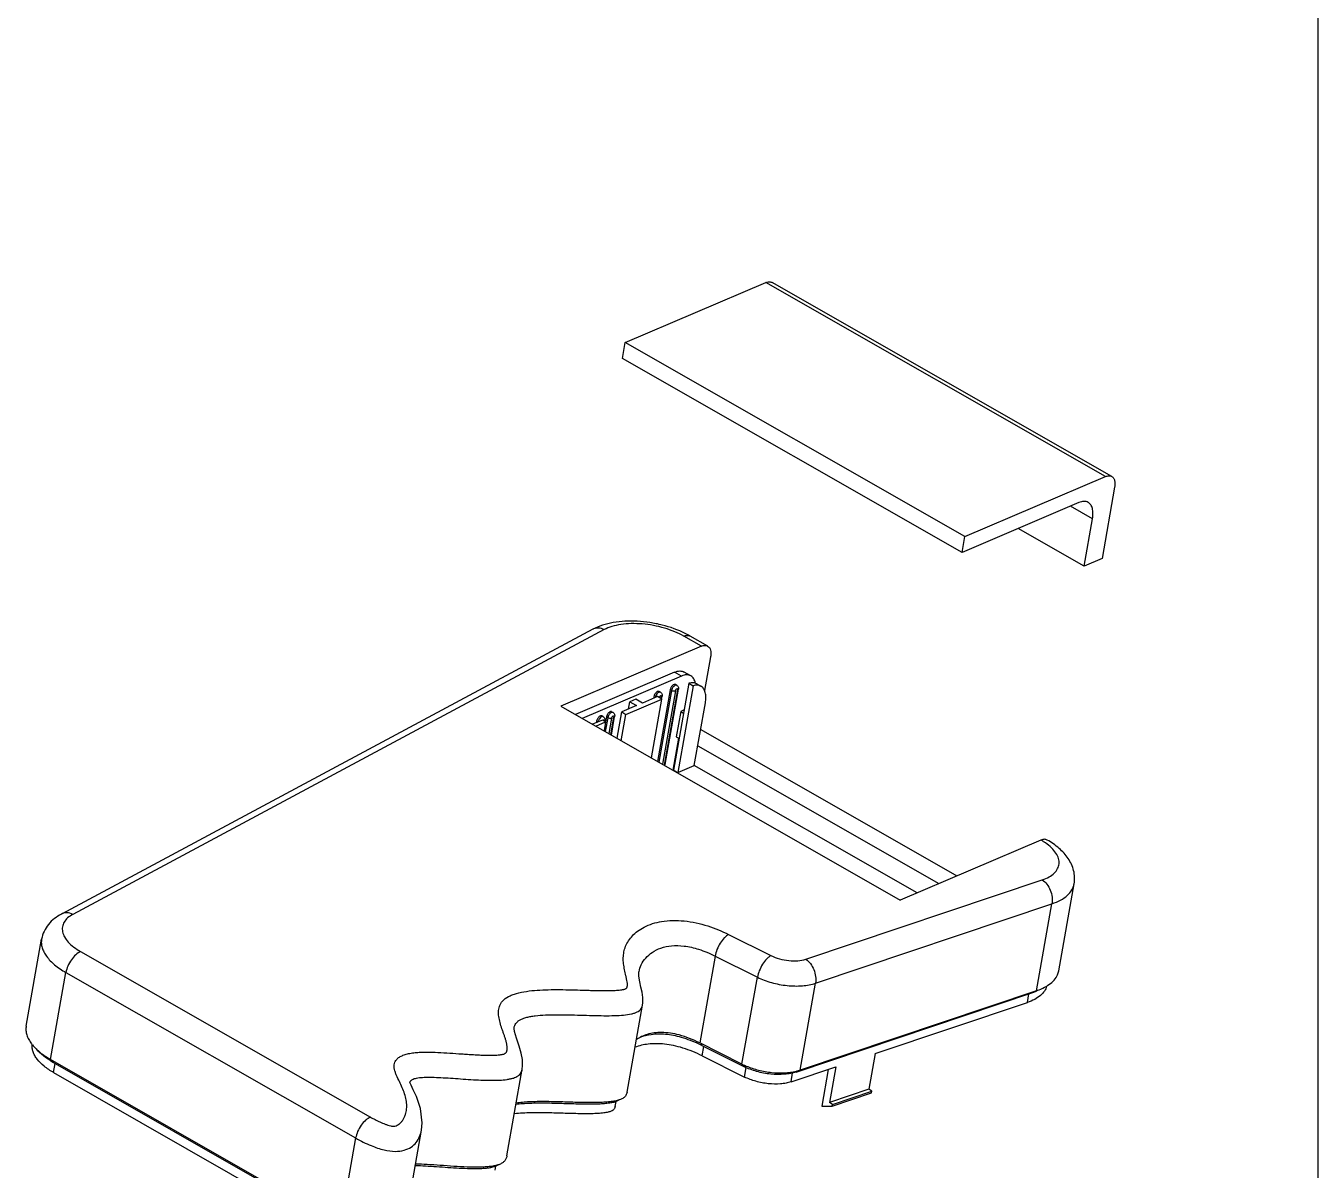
# Model space of a CAD drawing. Header units: millimetres. Extents: x 0 to 594, y 0 to 420.
# Drawn here: x 452.9 to 594, y 111.5 to 236.4 of the extents above; entities that cross this region are included whole.
import ezdxf

# ---------------------------------------------------------------- set-up
doc = ezdxf.new("R2010")
doc.units = ezdxf.units.MM
doc.header["$LTSCALE"] = 16.335
doc.layers.get('0').update_dxf_attribs({"linetype": 'CONTINUOUS'})

msp = doc.modelspace()

# ---------------------------------------------------------------- linework, layer by layer
at = {"color": 7, "linetype": 'Continuous'}
for p, q in [((594, 0), (594, 420)), ((518.363, 201.847), (533.718, 208.386)), ((570.786, 187.223), (533.718, 208.386)), ((571.472, 187.236), (534.403, 208.399)), ((518.057, 200.123), (518.363, 201.847)), ((555.432, 180.684), (518.363, 201.847)), ((555.125, 178.96), (518.057, 200.123)), ((555.432, 180.684), (570.786, 187.223)), ((571.787, 186.055), (570.409, 178.295)), ((567.867, 184.386), (555.125, 178.96)), ((569.368, 182.634), (566.969, 184.003)), ((568.449, 177.46), (569.368, 182.634)), ((555.125, 178.96), (555.432, 180.684)), ((568.449, 177.46), (561.252, 181.569)), ((570.409, 178.295), (568.449, 177.46)), ((514.82, 170.566), (456.813, 139.492)), ((516.071, 170.528), (458.064, 139.453)), ((526.675, 168.721), (524.764, 169.813)), ((527.361, 168.734), (525.45, 169.825)), ((526.675, 168.721), (511.321, 162.183)), ((527.676, 167.554), (527.022, 163.873)), ((523.756, 165.884), (512.92, 161.27)), ((524.497, 165.461), (513.661, 160.846)), ((524.497, 165.461), (523.756, 165.884)), ((525.525, 165.479), (524.784, 165.903)), ((523.265, 163.959), (521.879, 156.155)), ((523.413, 163.874), (522.028, 156.07)), ((522.209, 163.69), (522.061, 163.775)), ((523.832, 163.831), (522.415, 155.849)), ((522.639, 155.751), (524.093, 163.942)), ((522.712, 155.826), (524.166, 164.017)), ((523.413, 163.874), (523.265, 163.959)), ((525.313, 164.671), (523.629, 155.186)), ((523.988, 164.448), (523.84, 164.532)), ((525.776, 164.407), (524.092, 154.922)), ((525.313, 164.671), (525.776, 164.407)), ((526.164, 164.615), (526.627, 164.351)), ((519.608, 162.241), (517.974, 161.546)), ((518.437, 161.282), (522.357, 162.951)), ((518.725, 161.865), (518.867, 162.665)), ((519.52, 162.943), (518.867, 162.665)), ((518.867, 162.665), (519.608, 162.241)), ((520.261, 162.52), (519.52, 162.943)), ((521.895, 163.215), (520.261, 162.52)), ((521.218, 156.532), (522.357, 162.951)), ((521.487, 163.202), (521.456, 163.028)), ((521.635, 163.117), (521.487, 163.202)), ((522.357, 162.951), (521.895, 163.215)), ((522.281, 162.995), (522.315, 163.185)), ((522.334, 162.955), (522.388, 163.259)), ((525.901, 155.693), (527.114, 162.526)), ((511.321, 162.183), (548.389, 141.02)), ((515.963, 161.03), (515.815, 161.115)), ((516.453, 160.91), (516.186, 159.405)), ((516.305, 160.995), (516.211, 160.463)), ((516.453, 160.91), (516.305, 160.995)), ((516.872, 160.867), (516.573, 159.184)), ((516.792, 159.059), (517.133, 160.978)), ((516.847, 159.028), (517.206, 161.053)), ((517.028, 161.484), (516.88, 161.568)), ((517.465, 158.675), (517.974, 161.546)), ((517.927, 158.411), (518.437, 161.282)), ((517.974, 161.546), (518.437, 161.282)), ((524.416, 161.604), (523.926, 158.841)), ((524.797, 161.766), (524.416, 161.604)), ((524.416, 161.604), (524.736, 161.421)), ((515.884, 160.655), (514.802, 160.195)), ((515.143, 160), (516.225, 160.461)), ((515.24, 160.542), (515.209, 160.368)), ((515.388, 160.457), (515.24, 160.542)), ((516.225, 160.461), (515.884, 160.655)), ((516.225, 160.461), (516.051, 159.482)), ((516.126, 160.517), (516.141, 160.599)), ((526.598, 159.622), (554.571, 143.652)), ((523.578, 155.185), (524.2, 158.685)), ((523.926, 158.841), (524.246, 158.659)), ((526.283, 157.848), (552.611, 142.817)), ((522.609, 155.738), (522.639, 155.751)), ((523.629, 155.186), (523.598, 155.173)), ((523.629, 155.186), (524.092, 154.922)), ((524.092, 154.922), (525.901, 155.693)), ((550.229, 141.803), (525.901, 155.693)), ((563.744, 147.558), (548.389, 141.02)), ((538.073, 134.561), (563.885, 143.23)), ((565.682, 133.298), (567.366, 142.782)), ((539.13, 131.945), (564.942, 140.614)), ((563.258, 131.129), (564.942, 140.614)), ((529.652, 137.264), (534.269, 134.957)), ((452.97, 127.258), (454.654, 136.743)), ((458.916, 135.399), (490.55, 117.339)), ((528.173, 134.911), (526.489, 125.427)), ((528.173, 134.911), (532.79, 132.604)), ((455.619, 123.634), (457.303, 133.118)), ((457.303, 133.118), (488.937, 115.058)), ((519.865, 133.187), (519.868, 133.201)), ((531.107, 123.12), (532.79, 132.604)), ((537.446, 122.461), (539.13, 131.945)), ((537.029, 122.253), (562.841, 130.921)), ((563.258, 131.129), (537.446, 122.461)), ((545.631, 124.263), (562.27, 129.851)), ((562.27, 129.851), (562.436, 130.785)), ((562.841, 130.921), (562.853, 130.993)), ((518.563, 120.053), (520.247, 129.537)), ((506.223, 127.062), (506.223, 127.064)), ((531.107, 123.12), (526.489, 125.427)), ((526.706, 125.152), (526.733, 125.305)), ((526.706, 125.152), (531.323, 122.846)), ((526.769, 124.016), (526.949, 125.031)), ((545.631, 124.263), (544.942, 120.383)), ((487.253, 105.573), (455.619, 123.634)), ((455.869, 123.342), (455.894, 123.477)), ((455.869, 123.342), (487.504, 105.282)), ((455.967, 122.188), (456.144, 123.185)), ((526.769, 124.016), (531.387, 121.709)), ((531.323, 122.846), (531.353, 123.017)), ((531.387, 121.709), (531.57, 122.743)), ((536.458, 121.182), (541.337, 122.821)), ((541.337, 122.821), (540.649, 118.941)), ((455.967, 122.188), (487.601, 104.127)), ((505.44, 113.093), (507.123, 122.578)), ((536.458, 121.182), (536.632, 122.159)), ((537.029, 122.253), (537.049, 122.367)), ((540.528, 122.549), (539.814, 118.524)), ((544.942, 120.383), (540.649, 118.941)), ((540.959, 118.545), (545.252, 119.987)), ((540.989, 118.718), (545.282, 120.16)), ((545.282, 120.16), (544.942, 120.383)), ((545.252, 119.987), (545.282, 120.16)), ((517.273, 118.506), (517.368, 119.044)), ((539.814, 118.524), (540.959, 118.545)), ((540.989, 118.718), (540.649, 118.941)), ((540.959, 118.545), (540.989, 118.718)), ((494.446, 106.445), (496.13, 115.929)), ((488.937, 115.058), (487.253, 105.573)), ((504.147, 111.549), (504.225, 111.985))]:
    msp.add_line(p, q, dxfattribs=at)
for points in [[(520.246, 129.533), (520.281, 129.8), (520.277, 130.391), (520.195, 130.957), (520.073, 131.514), (519.942, 132.096), (519.849, 132.718), (519.865, 133.187)], [(507.123, 122.574), (507.164, 122.914), (507.143, 123.605), (507.008, 124.31), (506.781, 125.07), (506.477, 125.957), (506.265, 126.686), (506.221, 127.011), (506.223, 127.064)], [(496.13, 115.929), (496.209, 116.726), (496.019, 118.291), (495.57, 119.571), (495.231, 120.306), (494.988, 120.822), (494.862, 121.126), (494.844, 121.18)]]:
    msp.add_lwpolyline(points, dxfattribs=at)
for centre, radius, start, end in [((515.345, 169.586), 1.111, 114.06054, 118.18617), ((520.418, 161.006), 10.154, 60.29437, 63.68637), ((525.178, 169.35), 0.547, 60.27996, 68.76898), ((522.41, 162.999), 0.365, 152.62577, 161.36592), ((515.612, 160.694), 0.537, 349.87112, 356.12523), ((524.204, 156.341), 0.959, 234.31446, 237.617), ((562.13, 135.353), 4.344, 300.25886, 302.32921), ((456.987, 127.945), 4.312, 217.52954, 219.13785), ((519.931, 111.592), 15.158, 63.45345, 64.58154), ((460.459, 131.383), 9.258, 237.89505, 240.28598), ((534.461, 129.837), 7.508, 243.46415, 245.72278), ((534.712, 130.388), 8.114, 245.70423, 247.18143), ((495.339, 120.951), 0.525, 141.69177, 157.86523)]:
    msp.add_arc(centre, radius, start, end, dxfattribs=at)
for points, knots in [([(533.718, 208.386), (533.78, 208.413), (533.902, 208.454), (534.085, 208.48), (534.255, 208.464), (534.357, 208.425), (534.403, 208.399)], [0, 0, 0, 0, 0.2855023, 0.5429892, 0.7778214, 1, 1, 1, 1]), ([(570.786, 187.223), (570.848, 187.25), (570.971, 187.291), (571.154, 187.317), (571.324, 187.301), (571.426, 187.262), (571.472, 187.236)], [0, 0, 0, 0, 0.2853835, 0.5429886, 0.7778542, 1, 1, 1, 1]), ([(571.472, 187.236), (571.508, 187.215), (571.578, 187.163), (571.665, 187.061), (571.734, 186.937), (571.803, 186.735), (571.835, 186.434), (571.81, 186.186), (571.787, 186.055)], [0, 0, 0, 0, 0.0979198, 0.1995473, 0.3080183, 0.4255276, 0.6916844, 1, 1, 1, 1]), ([(568.894, 184.405), (568.826, 184.444), (568.673, 184.503), (568.418, 184.527), (568.143, 184.488), (567.96, 184.425), (567.867, 184.386)], [0, 0, 0, 0, 0.2221458, 0.4570114, 0.7146165, 1, 1, 1, 1]), ([(569.368, 182.634), (569.402, 182.83), (569.44, 183.202), (569.392, 183.653), (569.288, 183.956), (569.185, 184.143), (569.055, 184.296), (568.95, 184.373), (568.894, 184.405)], [0, 0, 0, 0, 0.3083156, 0.5744724, 0.6919817, 0.8004527, 0.9020802, 1, 1, 1, 1]), ([(524.919, 170.107), (524.119, 170.503), (522.83, 170.96), (521.05, 171.319), (519.685, 171.461), (518.349, 171.466), (517.074, 171.331), (515.889, 171.048), (515.157, 170.747), (514.82, 170.566)], [0, 0, 0, 0, 0.2566982, 0.3897408, 0.522019, 0.6507322, 0.7736297, 0.8899761, 1, 1, 1, 1]), ([(516.071, 170.528), (515.881, 170.622), (515.574, 170.715), (515.167, 170.696), (514.979, 170.64), (514.892, 170.601)], [0, 0, 0, 0, 0.5224234, 0.7651526, 1, 1, 1, 1]), ([(524.764, 169.813), (524.442, 169.996), (523.748, 170.33), (522.633, 170.718), (521.442, 171), (520.227, 171.163), (519.038, 171.201), (517.923, 171.113), (516.931, 170.902), (516.333, 170.668), (516.071, 170.528)], [0, 0, 0, 0, 0.1233402, 0.2555566, 0.3925577, 0.5298888, 0.6630703, 0.787938, 0.9010181, 1, 1, 1, 1]), ([(524.764, 169.813), (524.868, 169.857), (525.072, 169.917), (525.287, 169.894), (525.376, 169.86)], [0, 0, 0, 0, 0.5412059, 1, 1, 1, 1]), ([(526.675, 168.721), (526.737, 168.748), (526.859, 168.79), (527.043, 168.816), (527.213, 168.8), (527.315, 168.76), (527.36, 168.734)], [0, 0, 0, 0, 0.2853835, 0.5429886, 0.7778542, 1, 1, 1, 1]), ([(527.36, 168.734), (527.435, 168.692), (527.572, 168.56), (527.687, 168.279), (527.724, 167.933), (527.699, 167.685), (527.676, 167.554)], [0, 0, 0, 0, 0.1987189, 0.4243222, 0.6910375, 1, 1, 1, 1]), ([(523.756, 165.884), (523.849, 165.924), (524.032, 165.986), (524.307, 166.025), (524.562, 166.002), (524.715, 165.942), (524.783, 165.903)], [0, 0, 0, 0, 0.2853835, 0.5429886, 0.7778542, 1, 1, 1, 1]), ([(525.525, 165.48), (525.456, 165.519), (525.303, 165.578), (525.048, 165.602), (524.773, 165.563), (524.59, 165.5), (524.497, 165.461)], [0, 0, 0, 0, 0.2221458, 0.4570114, 0.7146165, 1, 1, 1, 1]), ([(526.016, 164.685), (525.999, 164.774), (525.956, 164.942), (525.85, 165.169), (525.707, 165.352), (525.588, 165.444), (525.525, 165.48)], [0, 0, 0, 0, 0.2816877, 0.5379624, 0.7744695, 1, 1, 1, 1]), ([(522.061, 163.775), (522.04, 163.787), (521.987, 163.8), (521.902, 163.781), (521.812, 163.733), (521.724, 163.657), (521.641, 163.559), (521.549, 163.411), (521.502, 163.286), (521.487, 163.202)], [0, 0, 0, 0, 0.0804696, 0.174145, 0.2868901, 0.4178448, 0.5621392, 0.7126227, 1, 1, 1, 1]), ([(522.209, 163.69), (522.192, 163.7), (522.15, 163.713), (522.081, 163.705), (522.008, 163.676), (521.903, 163.606), (521.784, 163.476), (521.712, 163.349), (521.684, 163.28)], [0, 0, 0, 0, 0.0820672, 0.1739921, 0.2813344, 0.4052586, 0.6920172, 1, 1, 1, 1]), ([(522.209, 163.69), (522.255, 163.664), (522.334, 163.592), (522.375, 163.493), (522.386, 163.442)], [0, 0, 0, 0, 0.5017627, 1, 1, 1, 1]), ([(523.84, 164.532), (523.819, 164.544), (523.766, 164.557), (523.68, 164.539), (523.591, 164.49), (523.502, 164.414), (523.419, 164.317), (523.327, 164.169), (523.28, 164.044), (523.265, 163.959)], [0, 0, 0, 0, 0.0804696, 0.174145, 0.2868901, 0.4178448, 0.5621392, 0.7126227, 1, 1, 1, 1]), ([(523.988, 164.448), (523.967, 164.46), (523.914, 164.472), (523.828, 164.454), (523.739, 164.405), (523.65, 164.33), (523.568, 164.232), (523.475, 164.084), (523.428, 163.959), (523.413, 163.874)], [0, 0, 0, 0, 0.0804714, 0.1741525, 0.2869023, 0.4178588, 0.5621517, 0.7126315, 1, 1, 1, 1]), ([(523.832, 163.831), (523.803, 163.818), (523.734, 163.804), (523.59, 163.806), (523.478, 163.837), (523.413, 163.874)], [0, 0, 0, 0, 0.2195923, 0.4791161, 1, 1, 1, 1]), ([(523.864, 163.924), (523.86, 163.917), (523.846, 163.887), (523.836, 163.855), (523.832, 163.831)], [0, 0, 0, 0, 0.2618081, 1, 1, 1, 1]), ([(524.093, 163.942), (524.096, 163.959), (524.098, 163.991), (524.089, 164.035), (524.062, 164.065), (524.022, 164.07), (523.98, 164.055), (523.92, 164.011), (523.884, 163.961), (523.864, 163.924)], [0, 0, 0, 0, 0.1352298, 0.2452959, 0.3354479, 0.426556, 0.5381408, 0.675699, 1, 1, 1, 1]), ([(523.988, 164.448), (524.033, 164.422), (524.113, 164.349), (524.154, 164.25), (524.165, 164.2)], [0, 0, 0, 0, 0.5017627, 1, 1, 1, 1]), ([(524.093, 163.942), (524.111, 163.95), (524.143, 163.968), (524.163, 164.001), (524.166, 164.017)], [0, 0, 0, 0, 0.5554771, 1, 1, 1, 1]), ([(524.165, 164.2), (524.174, 164.155), (524.177, 164.092), (524.169, 164.032), (524.166, 164.017)], [0, 0, 0, 0, 0.7469028, 1, 1, 1, 1]), ([(526.165, 164.615), (526.107, 164.648), (525.979, 164.701), (525.69, 164.75), (525.462, 164.715), (525.313, 164.671)], [0, 0, 0, 0, 0.2297514, 0.4688173, 1, 1, 1, 1]), ([(526.627, 164.351), (526.569, 164.384), (526.442, 164.437), (526.152, 164.486), (525.924, 164.451), (525.776, 164.407)], [0, 0, 0, 0, 0.2297804, 0.4686522, 1, 1, 1, 1]), ([(527.114, 162.526), (527.15, 162.729), (527.188, 163.113), (527.132, 163.647), (526.977, 164.021), (526.792, 164.238), (526.684, 164.318), (526.627, 164.351)], [0, 0, 0, 0, 0.308596, 0.5749316, 0.8002893, 0.902001, 1, 1, 1, 1]), ([(521.684, 163.28), (521.678, 163.266), (521.658, 163.213), (521.642, 163.158), (521.635, 163.117)], [0, 0, 0, 0, 0.26053, 1, 1, 1, 1]), ([(522.145, 163.25), (522.139, 163.245), (522.117, 163.219), (522.098, 163.19), (522.086, 163.167)], [0, 0, 0, 0, 0.2420275, 1, 1, 1, 1]), ([(522.312, 163.263), (522.308, 163.277), (522.292, 163.305), (522.243, 163.315), (522.191, 163.293), (522.16, 163.267), (522.145, 163.25)], [0, 0, 0, 0, 0.2132961, 0.4161989, 0.673838, 1, 1, 1, 1]), ([(522.315, 163.185), (522.316, 163.192), (522.319, 163.218), (522.318, 163.245), (522.312, 163.263)], [0, 0, 0, 0, 0.2784681, 1, 1, 1, 1]), ([(522.315, 163.185), (522.333, 163.193), (522.365, 163.211), (522.385, 163.244), (522.388, 163.259)], [0, 0, 0, 0, 0.5554771, 1, 1, 1, 1]), ([(522.386, 163.442), (522.396, 163.398), (522.399, 163.335), (522.39, 163.275), (522.388, 163.259)], [0, 0, 0, 0, 0.7469028, 1, 1, 1, 1]), ([(515.815, 161.115), (515.794, 161.127), (515.741, 161.14), (515.655, 161.121), (515.566, 161.073), (515.477, 160.997), (515.395, 160.899), (515.302, 160.751), (515.255, 160.626), (515.24, 160.542)], [0, 0, 0, 0, 0.0804696, 0.174145, 0.2868901, 0.4178448, 0.5621392, 0.7126227, 1, 1, 1, 1]), ([(515.963, 161.03), (515.95, 161.038), (515.92, 161.049), (515.826, 161.051), (515.679, 160.973), (515.584, 160.868), (515.538, 160.803)], [0, 0, 0, 0, 0.0880905, 0.1827431, 0.5372906, 1, 1, 1, 1]), ([(515.963, 161.03), (516.008, 161.004), (516.088, 160.932), (516.129, 160.833), (516.14, 160.782)], [0, 0, 0, 0, 0.5017627, 1, 1, 1, 1]), ([(516.88, 161.568), (516.859, 161.58), (516.806, 161.593), (516.72, 161.575), (516.631, 161.526), (516.542, 161.45), (516.46, 161.353), (516.367, 161.205), (516.32, 161.08), (516.305, 160.995)], [0, 0, 0, 0, 0.0804696, 0.174145, 0.2868901, 0.4178448, 0.5621392, 0.7126227, 1, 1, 1, 1]), ([(517.028, 161.484), (517.007, 161.496), (516.954, 161.509), (516.868, 161.49), (516.779, 161.441), (516.69, 161.366), (516.608, 161.268), (516.516, 161.12), (516.468, 160.995), (516.453, 160.91)], [0, 0, 0, 0, 0.0804714, 0.1741525, 0.2869023, 0.4178588, 0.5621517, 0.7126315, 1, 1, 1, 1]), ([(516.872, 160.867), (516.843, 160.855), (516.774, 160.84), (516.631, 160.843), (516.518, 160.873), (516.453, 160.91)], [0, 0, 0, 0, 0.2195923, 0.4791161, 1, 1, 1, 1]), ([(516.905, 160.96), (516.901, 160.953), (516.886, 160.923), (516.876, 160.891), (516.872, 160.867)], [0, 0, 0, 0, 0.2618081, 1, 1, 1, 1]), ([(517.133, 160.978), (517.136, 160.995), (517.139, 161.027), (517.129, 161.071), (517.102, 161.101), (517.063, 161.107), (517.02, 161.091), (516.96, 161.047), (516.924, 160.998), (516.905, 160.96)], [0, 0, 0, 0, 0.1352298, 0.2452959, 0.3354479, 0.426556, 0.5381408, 0.675699, 1, 1, 1, 1]), ([(517.028, 161.484), (517.073, 161.458), (517.153, 161.385), (517.194, 161.286), (517.205, 161.236)], [0, 0, 0, 0, 0.5017627, 1, 1, 1, 1]), ([(517.133, 160.978), (517.152, 160.986), (517.184, 161.004), (517.203, 161.037), (517.206, 161.053)], [0, 0, 0, 0, 0.5554771, 1, 1, 1, 1]), ([(517.205, 161.236), (517.214, 161.191), (517.217, 161.129), (517.209, 161.068), (517.206, 161.053)], [0, 0, 0, 0, 0.7469028, 1, 1, 1, 1]), ([(515.538, 160.803), (515.519, 160.776), (515.452, 160.669), (515.405, 160.549), (515.388, 160.457)], [0, 0, 0, 0, 0.2583306, 1, 1, 1, 1]), ([(516.071, 160.553), (516.072, 160.572), (516.071, 160.606), (516.04, 160.648), (515.988, 160.653), (515.957, 160.638), (515.942, 160.627)], [0, 0, 0, 0, 0.282997, 0.5006799, 0.7182595, 1, 1, 1, 1]), ([(516.092, 160.537), (516.095, 160.539), (516.108, 160.547), (516.12, 160.558), (516.126, 160.566)], [0, 0, 0, 0, 0.2695026, 1, 1, 1, 1]), ([(522.712, 155.826), (522.709, 155.81), (522.689, 155.777), (522.657, 155.759), (522.639, 155.751)], [0, 0, 0, 0, 0.4444983, 1, 1, 1, 1]), ([(564.431, 147.57), (564.386, 147.596), (564.283, 147.636), (564.113, 147.653), (563.929, 147.627), (563.806, 147.585), (563.744, 147.558)], [0, 0, 0, 0, 0.2222055, 0.456986, 0.7143781, 1, 1, 1, 1]), ([(564.233, 147.25), (564.194, 147.277), (564.034, 147.385), (563.87, 147.486), (563.744, 147.558)], [0, 0, 0, 0, 0.2440835, 1, 1, 1, 1]), ([(563.885, 143.23), (564.141, 143.316), (564.608, 143.513), (565.193, 143.918), (565.53, 144.341), (565.676, 144.704), (565.728, 144.981), (565.724, 145.267), (565.642, 145.667), (565.387, 146.178), (564.891, 146.75), (564.469, 147.086), (564.233, 147.25)], [0, 0, 0, 0, 0.1472897, 0.2742858, 0.3843523, 0.4356336, 0.4860848, 0.537216, 0.590459, 0.7074467, 0.8433966, 1, 1, 1, 1]), ([(567.366, 142.782), (567.408, 143.023), (567.442, 143.514), (567.335, 144.24), (567.092, 144.929), (566.606, 145.784), (565.737, 146.724), (564.889, 147.306), (564.431, 147.57)], [0, 0, 0, 0, 0.1226686, 0.2443177, 0.3657571, 0.4871398, 0.7352074, 1, 1, 1, 1]), ([(563.885, 143.23), (564.076, 143.105), (564.427, 142.757), (564.791, 142.101), (564.986, 141.363), (564.984, 140.853), (564.942, 140.614)], [0, 0, 0, 0, 0.2324426, 0.4903905, 0.7536346, 1, 1, 1, 1]), ([(564.942, 140.614), (565.266, 140.722), (565.859, 140.969), (566.611, 141.472), (567.063, 141.99), (567.282, 142.437), (567.345, 142.667), (567.366, 142.782)], [0, 0, 0, 0, 0.3010733, 0.5630135, 0.791188, 0.8969493, 1, 1, 1, 1]), ([(456.813, 139.492), (456.546, 139.349), (456.037, 139.021), (455.384, 138.389), (454.893, 137.622), (454.706, 137.04), (454.654, 136.743)], [0, 0, 0, 0, 0.2512497, 0.4997272, 0.749169, 1, 1, 1, 1]), ([(458.064, 139.453), (457.862, 139.554), (457.532, 139.65), (457.098, 139.612), (456.902, 139.539), (456.813, 139.492)], [0, 0, 0, 0, 0.5227554, 0.7649766, 1, 1, 1, 1]), ([(458.064, 139.453), (457.862, 139.345), (457.501, 139.107), (457.093, 138.642), (456.889, 138.104), (456.912, 137.527), (457.149, 136.95), (457.577, 136.39), (458.178, 135.858), (458.655, 135.548), (458.916, 135.399)], [0, 0, 0, 0, 0.1279271, 0.2390283, 0.3401258, 0.4416315, 0.5537611, 0.6830593, 0.8320265, 1, 1, 1, 1]), ([(490.55, 117.339), (490.716, 117.244), (491.056, 117.058), (491.495, 116.841), (491.863, 116.679), (492.152, 116.564), (492.453, 116.459), (492.714, 116.387), (492.928, 116.347), (493.127, 116.33), (493.343, 116.386), (493.552, 116.49), (493.72, 116.61), (493.861, 116.738), (494.019, 116.916), (494.178, 117.152), (494.319, 117.452), (494.453, 117.861), (494.533, 118.397), (494.501, 119.056), (494.347, 119.72), (494.1, 120.385), (493.793, 121.047), (493.524, 121.597), (493.331, 122.043), (493.214, 122.375), (493.14, 122.706), (493.131, 123.037), (493.214, 123.359), (493.41, 123.654), (493.714, 123.904), (494.115, 124.103), (494.598, 124.249), (495.141, 124.348), (495.727, 124.405), (496.551, 124.439), (497.61, 124.419), (498.893, 124.349), (499.97, 124.273), (500.834, 124.213), (501.481, 124.171), (502.126, 124.133), (502.768, 124.104), (503.3, 124.091), (503.722, 124.089), (504.034, 124.095), (504.34, 124.108), (504.591, 124.128), (504.785, 124.152), (504.925, 124.174), (505.056, 124.203), (505.175, 124.237), (505.272, 124.29), (505.34, 124.358), (505.388, 124.43), (505.433, 124.53), (505.466, 124.661), (505.48, 124.822), (505.476, 124.984), (505.451, 125.204), (505.395, 125.481), (505.304, 125.812), (505.197, 126.144), (505.083, 126.477), (504.928, 126.92), (504.743, 127.469), (504.573, 128.128), (504.499, 128.787), (504.58, 129.332), (504.766, 129.732), (505.06, 130.127), (505.505, 130.443), (506.037, 130.683), (506.686, 130.899), (507.594, 131.081), (508.755, 131.199), (509.977, 131.249), (511.23, 131.252), (512.5, 131.226), (513.563, 131.194), (514.415, 131.169), (515.052, 131.153), (515.687, 131.141), (516.318, 131.139), (516.94, 131.149), (517.45, 131.175), (517.798, 131.21), (517.99, 131.237), (518.128, 131.261), (518.259, 131.29), (518.376, 131.326), (518.477, 131.372), (518.533, 131.449), (518.565, 131.525), (518.591, 131.63), (518.605, 131.819), (518.579, 132.093), (518.516, 132.421), (518.414, 132.861), (518.283, 133.408), (518.17, 134.065), (518.133, 134.719), (518.2, 135.363), (518.393, 135.987), (518.708, 136.58), (519.147, 137.139), (519.721, 137.652), (520.745, 138.291), (522.059, 138.685), (523.549, 138.814), (525.252, 138.742), (527.343, 138.285), (528.917, 137.631), (529.652, 137.264)], [0, 0, 0, 0, 0.0095313, 0.0193688, 0.0244288, 0.0296007, 0.0348999, 0.040334, 0.0430859, 0.045771, 0.0502485, 0.0539986, 0.0573763, 0.0605241, 0.0635175, 0.0692075, 0.0746737, 0.080031, 0.0906626, 0.1014928, 0.1127808, 0.1246012, 0.1368333, 0.1491673, 0.1552191, 0.1610899, 0.1667141, 0.172101, 0.1774295, 0.1830782, 0.1894732, 0.1968747, 0.2052986, 0.2145575, 0.2244098, 0.2346485, 0.2557502, 0.2772324, 0.2988427, 0.309654, 0.3204511, 0.331217, 0.3419281, 0.3525451, 0.3577979, 0.3629947, 0.368111, 0.373105, 0.3755332, 0.3778933, 0.3801534, 0.3822488, 0.3840451, 0.3855875, 0.3870081, 0.3883716, 0.3910363, 0.3937012, 0.3963997, 0.3991402, 0.4047401, 0.4104707, 0.4162897, 0.4221575, 0.4280385, 0.4397121, 0.4510817, 0.4620048, 0.472629, 0.4780854, 0.4838567, 0.4970475, 0.5046954, 0.5129922, 0.531154, 0.5507734, 0.5712399, 0.5921748, 0.6133557, 0.6346388, 0.6452817, 0.6559048, 0.6664876, 0.6769992, 0.6873872, 0.6975472, 0.7024727, 0.7048715, 0.707208, 0.7094553, 0.7115599, 0.7133721, 0.7148288, 0.7161852, 0.7175168, 0.7201812, 0.7256249, 0.7312067, 0.7368576, 0.7481627, 0.7592741, 0.770112, 0.7807603, 0.7914512, 0.8024804, 0.8141385, 0.8267536, 0.8407131, 0.8741147, 0.8939396, 0.9152832, 0.9589668, 1, 1, 1, 1]), ([(529.652, 137.264), (529.569, 137.219), (529.402, 137.105), (529.075, 136.803), (528.705, 136.311), (528.364, 135.641), (528.216, 135.153), (528.173, 134.911)], [0, 0, 0, 0, 0.098729, 0.2114149, 0.4675929, 0.7413182, 1, 1, 1, 1]), ([(454.654, 136.743), (454.627, 136.594), (454.611, 136.282), (454.698, 135.808), (454.894, 135.332), (455.311, 134.67), (456.102, 133.879), (456.871, 133.365), (457.303, 133.118)], [0, 0, 0, 0, 0.095333, 0.1947561, 0.3016927, 0.4185463, 0.6861491, 1, 1, 1, 1]), ([(519.868, 133.201), (519.915, 133.466), (520.093, 134.003), (520.588, 134.735), (521.316, 135.367), (522.278, 135.836), (523.466, 136.081), (524.873, 136.042), (526.489, 135.666), (527.592, 135.201), (528.173, 134.911)], [0, 0, 0, 0, 0.0822278, 0.1708798, 0.2672945, 0.3739415, 0.4947964, 0.6351958, 0.8013785, 1, 1, 1, 1]), ([(458.916, 135.399), (458.724, 135.317), (458.344, 135.049), (457.874, 134.504), (457.503, 133.845), (457.346, 133.359), (457.303, 133.118)], [0, 0, 0, 0, 0.2173989, 0.4741953, 0.7449525, 1, 1, 1, 1]), ([(534.269, 134.957), (534.186, 134.913), (534.019, 134.799), (533.692, 134.497), (533.322, 134.005), (532.982, 133.334), (532.833, 132.846), (532.79, 132.604)], [0, 0, 0, 0, 0.0987688, 0.2114091, 0.4675889, 0.7413296, 1, 1, 1, 1]), ([(534.269, 134.957), (534.563, 134.81), (535.202, 134.574), (536.198, 134.385), (537.174, 134.362), (537.797, 134.469), (538.073, 134.561)], [0, 0, 0, 0, 0.2528714, 0.5197595, 0.7761941, 1, 1, 1, 1]), ([(538.073, 134.561), (538.264, 134.436), (538.615, 134.089), (538.979, 133.433), (539.174, 132.695), (539.172, 132.184), (539.13, 131.945)], [0, 0, 0, 0, 0.2324426, 0.4903905, 0.7536346, 1, 1, 1, 1]), ([(532.79, 132.604), (533.281, 132.359), (534.345, 131.966), (536.005, 131.65), (537.402, 131.618), (538.437, 131.752), (538.91, 131.871), (539.13, 131.945)], [0, 0, 0, 0, 0.2527722, 0.5195494, 0.7758776, 0.8931634, 1, 1, 1, 1]), ([(564.453, 131.683), (564.673, 131.822), (565.067, 132.124), (565.372, 132.52), (565.481, 132.724)], [0, 0, 0, 0, 0.5301837, 1, 1, 1, 1]), ([(565.481, 132.724), (565.505, 132.769), (565.595, 132.952), (565.655, 133.149), (565.682, 133.298)], [0, 0, 0, 0, 0.2546379, 1, 1, 1, 1]), ([(564.365, 131.629), (564.316, 131.437), (564.136, 131.05), (563.674, 130.558), (563.037, 130.146), (562.54, 129.941), (562.27, 129.851)], [0, 0, 0, 0, 0.2083229, 0.4381132, 0.7005923, 1, 1, 1, 1]), ([(563.258, 131.129), (563.355, 131.162), (563.719, 131.293), (564.073, 131.457), (564.319, 131.601)], [0, 0, 0, 0, 0.2641253, 1, 1, 1, 1]), ([(563.295, 131.094), (563.259, 131.078), (563.109, 131.016), (562.957, 130.96), (562.841, 130.921)], [0, 0, 0, 0, 0.2443742, 1, 1, 1, 1]), ([(506.223, 127.064), (506.239, 127.154), (506.288, 127.33), (506.422, 127.576), (506.623, 127.791), (506.894, 127.969), (507.227, 128.115), (507.618, 128.234), (508.061, 128.328), (508.74, 128.427), (509.681, 128.496), (510.891, 128.518), (512.172, 128.502), (513.48, 128.464), (514.769, 128.425), (515.999, 128.399), (517.134, 128.405), (518.138, 128.457), (518.876, 128.555), (519.369, 128.684), (519.663, 128.798), (519.901, 128.939), (520.077, 129.112), (520.192, 129.313), (520.233, 129.459), (520.246, 129.533)], [0, 0, 0, 0, 0.0182432, 0.0363537, 0.0553984, 0.076586, 0.1006444, 0.127796, 0.1580082, 0.1911032, 0.2648294, 0.3463919, 0.4328139, 0.5209611, 0.6077328, 0.6905105, 0.766868, 0.8344911, 0.8913382, 0.9152807, 0.936164, 0.9541895, 0.9700462, 0.9849477, 1, 1, 1, 1]), ([(452.97, 127.258), (452.942, 127.103), (452.927, 126.777), (453.025, 126.283), (453.241, 125.786), (453.448, 125.473), (453.567, 125.318)], [0, 0, 0, 0, 0.2262902, 0.463077, 0.71902, 1, 1, 1, 1]), ([(526.489, 125.427), (525.768, 125.787), (524.414, 126.335), (522.443, 126.648), (520.818, 126.453), (519.92, 126.034), (519.556, 125.777)], [0, 0, 0, 0, 0.3329117, 0.5988811, 0.8160057, 1, 1, 1, 1]), ([(526.437, 125.283), (525.815, 125.579), (524.613, 126.052), (522.838, 126.41), (521.281, 126.393), (520.346, 126.169), (519.941, 126.008)], [0, 0, 0, 0, 0.3082178, 0.5751255, 0.804949, 1, 1, 1, 1]), ([(455.967, 122.188), (455.603, 122.395), (454.951, 122.828), (454.274, 123.489), (453.904, 124.042), (453.721, 124.442), (453.624, 124.841), (453.618, 125.106), (453.631, 125.233)], [0, 0, 0, 0, 0.3115582, 0.5793009, 0.6969081, 0.8047623, 0.9048251, 1, 1, 1, 1]), ([(453.643, 125.223), (453.892, 124.917), (454.513, 124.328), (455.225, 123.859), (455.619, 123.634)], [0, 0, 0, 0, 0.4646815, 1, 1, 1, 1]), ([(455.538, 123.54), (455.225, 123.737), (454.658, 124.143), (454.165, 124.64), (453.966, 124.896)], [0, 0, 0, 0, 0.5330544, 1, 1, 1, 1]), ([(526.769, 124.016), (526.089, 124.356), (525.055, 124.785), (523.657, 125.154), (522.672, 125.313), (521.739, 125.366), (520.647, 125.308), (519.878, 125.131), (519.419, 124.956)], [0, 0, 0, 0, 0.3000036, 0.438439, 0.5695882, 0.6929419, 0.8060906, 1, 1, 1, 1]), ([(537.029, 122.253), (536.831, 122.186), (536.405, 122.079), (535.474, 121.958), (534.216, 121.987), (532.723, 122.271), (531.765, 122.625), (531.323, 122.846)], [0, 0, 0, 0, 0.1068366, 0.2241224, 0.4804506, 0.7472278, 1, 1, 1, 1]), ([(531.566, 122.909), (532, 122.726), (532.915, 122.428), (534.327, 122.179), (535.714, 122.13), (536.61, 122.241), (537.024, 122.34)], [0, 0, 0, 0, 0.2541099, 0.5166016, 0.7704666, 1, 1, 1, 1]), ([(494.927, 121.277), (494.962, 121.321), (495.054, 121.405), (495.234, 121.501), (495.464, 121.574), (495.863, 121.651), (496.472, 121.694), (497.308, 121.694), (498.264, 121.654), (499.304, 121.589), (500.395, 121.512), (501.503, 121.436), (502.594, 121.376), (503.634, 121.346), (504.588, 121.359), (505.315, 121.418), (505.826, 121.507), (506.233, 121.613), (506.585, 121.765), (506.842, 121.986), (507.023, 122.222), (507.097, 122.433), (507.123, 122.574)], [0, 0, 0, 0, 0.0132526, 0.0287413, 0.0474193, 0.0695866, 0.1239459, 0.1901203, 0.2656942, 0.3480333, 0.4344188, 0.522104, 0.60835, 0.6904598, 0.7658323, 0.8320691, 0.8611433, 0.8872859, 0.9307504, 0.9491275, 0.9663078, 1, 1, 1, 1]), ([(536.458, 121.182), (536.283, 121.123), (535.904, 121.028), (535.076, 120.92), (533.958, 120.946), (532.631, 121.198), (531.779, 121.513), (531.387, 121.709)], [0, 0, 0, 0, 0.1068366, 0.2241224, 0.4804506, 0.7472278, 1, 1, 1, 1]), ([(537.024, 122.34), (537.061, 122.349), (537.203, 122.385), (537.343, 122.426), (537.446, 122.461)], [0, 0, 0, 0, 0.2567941, 1, 1, 1, 1]), ([(518.563, 120.053), (518.542, 119.933), (518.459, 119.691), (518.277, 119.508), (518.172, 119.434)], [0, 0, 0, 0, 0.4864584, 1, 1, 1, 1]), ([(517.273, 118.506), (517.258, 118.424), (517.222, 118.306), (517.133, 118.175), (517.019, 118.065), (516.862, 117.983), (516.671, 117.917), (516.399, 117.846), (515.975, 117.779), (515.373, 117.728), (514.661, 117.702), (513.546, 117.697), (512.013, 117.737), (510.09, 117.799), (508.453, 117.82), (507.171, 117.779), (506.551, 117.732), (506.25, 117.699)], [0, 0, 0, 0, 0.022136, 0.0318804, 0.0415773, 0.0637797, 0.0780513, 0.0951306, 0.1379101, 0.1915925, 0.2548992, 0.3263032, 0.4867023, 0.6605882, 0.8355671, 0.9197492, 1, 1, 1, 1]), ([(517.713, 119.217), (517.635, 119.155), (517.436, 119.045), (517.073, 118.933), (516.616, 118.85), (516.066, 118.79), (515.433, 118.753), (514.457, 118.733), (513.12, 118.754), (511.429, 118.808), (509.694, 118.855), (508.266, 118.85), (507.179, 118.794), (506.663, 118.743), (506.415, 118.709)], [0, 0, 0, 0, 0.0263964, 0.0591239, 0.0998278, 0.1487104, 0.2047959, 0.2670178, 0.4059436, 0.5574622, 0.7130423, 0.8634856, 0.9339902, 1, 1, 1, 1]), ([(518.172, 119.434), (518.066, 119.36), (517.807, 119.235), (517.354, 119.107), (516.811, 119.017), (516.186, 118.958), (515.491, 118.926), (514.453, 118.912), (513.061, 118.939), (511.332, 118.995), (509.6, 119.036), (508.202, 119.021), (507.167, 118.95), (506.687, 118.891), (506.461, 118.853)], [0, 0, 0, 0, 0.0328107, 0.0725548, 0.1193355, 0.1727097, 0.231981, 0.2963253, 0.4366241, 0.5861069, 0.7362512, 0.8773062, 0.9414866, 1, 1, 1, 1]), ([(490.55, 117.339), (490.459, 117.3), (490.275, 117.197), (489.915, 116.916), (489.508, 116.443), (489.137, 115.785), (488.98, 115.299), (488.937, 115.058)], [0, 0, 0, 0, 0.1028608, 0.2179435, 0.4745599, 0.7451166, 1, 1, 1, 1]), ([(488.937, 115.058), (489.482, 114.747), (490.493, 114.232), (491.948, 113.734), (493.174, 113.557), (494.186, 113.664), (494.984, 114.014), (495.567, 114.55), (495.949, 115.205), (496.087, 115.685), (496.13, 115.929)], [0, 0, 0, 0, 0.2177025, 0.3920783, 0.531251, 0.6441954, 0.7403885, 0.8284314, 0.9141784, 1, 1, 1, 1]), ([(505.44, 113.093), (505.42, 112.984), (505.355, 112.769), (505.226, 112.583), (505.149, 112.503)], [0, 0, 0, 0, 0.4985402, 1, 1, 1, 1]), ([(504.062, 111.909), (503.96, 111.876), (503.736, 111.82), (503.367, 111.761), (502.944, 111.72), (502.29, 111.687), (501.385, 111.689), (500.226, 111.738), (499.008, 111.816), (497.779, 111.904), (496.587, 111.982), (495.809, 112.017), (495.434, 112.025)], [0, 0, 0, 0, 0.0370595, 0.0801219, 0.1293568, 0.1841287, 0.3070843, 0.4430093, 0.5860218, 0.7301817, 0.8699553, 1, 1, 1, 1]), ([(505.149, 112.503), (505.076, 112.426), (504.892, 112.283), (504.548, 112.129), (504.126, 112.016), (503.631, 111.937), (503.072, 111.889), (502.226, 111.859), (500.585, 111.891), (498.679, 112.032), (496.798, 112.16), (495.895, 112.2), (495.466, 112.206)], [0, 0, 0, 0, 0.0323735, 0.0700894, 0.1145204, 0.1656522, 0.2229756, 0.2857432, 0.4240292, 0.7239719, 0.8691282, 1, 1, 1, 1]), ([(504.483, 112.11), (504.454, 112.09), (504.323, 112.005), (504.177, 111.946), (504.062, 111.909)], [0, 0, 0, 0, 0.2263753, 1, 1, 1, 1])]:
    msp.add_open_spline(points, degree=3, knots=knots, dxfattribs=at)
for points in [[(516.126, 160.566), (516.134, 160.576), (516.139, 160.587), (516.141, 160.599)], [(516.14, 160.782), (516.149, 160.741), (516.151, 160.699), (516.148, 160.657)]]:
    msp.add_open_spline(points, degree=3, dxfattribs=at)

doc.saveas('drawing.dxf')
